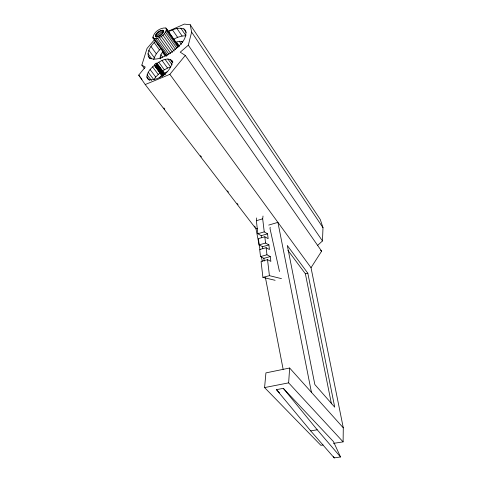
<?xml version="1.0" encoding="UTF-8"?>
<svg xmlns="http://www.w3.org/2000/svg" width="482" height="482" viewBox="0 0 482 482"><rect width="100%" height="100%" fill="white"/><g stroke="black" fill="none" stroke-linecap="round" stroke-linejoin="round"><path stroke-width="0.72" d="M333.472 443.368L343.106 441.874L343.286 427.823L311.023 267.721L169.857 74.336L185.275 55.436L180.238 52.17L188.323 45.188L191.625 32.089L190.233 24.751L184.329 24.1L167.959 31.354M317.331 245.657L322.47 240.952L323 227.691L320.259 219.467L190.233 24.751M343.106 441.874L288.64 382.859L289.646 368.019L265.925 372.887L264.582 387.582L320.873 445.32L323.097 444.976M270.179 227.257L270.028 228.643L279.464 271.511M275.114 280.301L262.907 277.385L261.063 261.437L267.528 259.659L270.866 261.401L270.288 256.569L263.877 258.34L260.509 256.587L259.69 249.525L266.112 247.712L269.438 249.543L268.884 244.904L262.515 246.712L259.153 244.868L258.43 238.614L264.817 236.764L268.137 238.68L267.552 233.83L264.238 231.878L262.684 218.822L263.009 216.044M156.06 63.967C160.379 61.166 166.633 56.948 171.646 60.304L172.345 61.937C170.61 72.053 159.072 80.693 148.89 79.735L147.462 78.656L146.865 76.957C147.143 72.017 150.98 68.197 154.541 65.166M154.336 65.178C157.036 60.148 158.578 66.227 154.336 65.178L162.344 75.993M267.552 233.83L261.226 235.668L257.87 233.746L256.37 220.726L256.713 217.948M155.337 35.945C156.126 32.764 159.699 30.155 162.964 30.258L163.615 31.071C162.85 34.27 159.235 36.909 155.963 36.777L155.337 35.945L156.204 37.162M153.74 59.678C154.746 55.255 157.801 51.574 160.94 48.429M152.945 37.939L153.541 38.584C159.024 39.319 166.194 34.3 166.441 28.631L165.82 28.004C160.331 27.378 153.306 32.288 152.945 37.939L166.224 56.225M149.998 58.665L148.317 56.394C146.992 50.357 151.752 45.085 155.632 41.042M144.558 68.709L141.841 65.1L147.052 48.411L154.24 40.018M160.229 58.858C159.771 55.978 161.488 53.315 163.259 51.2M311.023 267.721L321.633 251.152L185.275 55.436M160.102 72.68L155.698 77.024L153.872 79.723L148.233 72.24M159.488 77.602L161.699 75.114M260.003 249.549L256.002 228.848L145.221 84.549L138.714 75.114L145.269 67.07L141.841 65.1M162.139 71.131L167.525 68.052L170.64 66.998L165.145 59.4M163.994 73.391L167.013 71.818M168.188 31.788C172.954 29.492 178.503 27.046 183.811 28.866L185.672 30.583C187.643 40.066 177.852 47.146 171.357 52.393C165.133 56.147 157.445 61.069 149.962 58.28L148.317 56.394M173.4 39.259L177.623 37.337L182.118 36.042L185.998 35.752L180.828 28.161M145.221 84.549L169.857 74.336M256.37 220.726L262.684 218.822M256.002 228.848L257.418 228.432M268.721 225.082L277.909 222.365L311.444 392.324M257.87 233.746L264.238 231.878M259.153 244.868L265.558 243.036L268.884 244.904M260.509 256.587L266.956 254.791L270.288 256.569M262.907 277.385L269.426 275.662L281.47 278.644M182.811 41.693L179.292 41.253L176.478 41.916L179.491 46.242M287.911 250.339L305.383 273.782L307.829 273.21L334.725 407.169L314.842 384.534L287.296 245.489L307.829 273.21M264.582 387.582L288.64 382.859M276.463 389.667L283.302 388.347L333.417 441.548L340.539 456.972L334.201 457.9L310.685 430.878L276.463 389.667L279.56 392.908M310.685 430.878L317.234 429.799L340.539 456.972M320.566 250.242L321.633 251.152M289.646 368.019L343.286 427.823M283.302 388.347L317.234 429.799M138.714 75.114L141.919 79.289M163.886 107.938L164.802 109.131M200.5 155.68L201.416 156.873M227.498 190.89L228.414 192.083M237.108 203.422L238.024 204.615M254.502 226.1L255.418 227.293M146.865 76.957L149.492 80.416M147.137 74.77L151.493 80.524M150.095 69.535L155.698 77.024M152.577 66.841L158.15 74.342M154.806 65.522L162.368 75.746M154.403 65.365L162.41 76.18M156.536 64.648L164.085 74.885M147.95 53.659L151.716 58.768M156.198 64.931L163.753 75.168M155.831 65.178L163.392 75.409M155.463 65.365L163.018 75.596M155.114 65.486L162.675 75.704M156.957 63.208L165.157 74.355M156.71 63.172L165.133 74.596M157.03 64.04L164.567 74.276M156.819 64.341L164.362 74.583M158.741 62.16L164.266 69.703M148.86 50.279L154.264 57.641M162.018 60.479L167.525 68.052M150.968 46.471L156.337 53.839M160.151 56.984L161.024 58.189M160.892 54.725L162.657 57.159M167.911 58.997L172.134 64.865M162.398 52.225L165.031 55.888M154.132 42.5L159.458 49.881M170.134 59.298L172.243 62.244M154.559 38.873L166.808 55.93M152.812 36.981L154.12 38.801M157.608 43.657L158.915 45.477M161.97 49.724L163.717 52.152M155.439 35.27L156.74 37.096M157.566 38.307L168.923 54.207M171.646 60.304L172.911 62.076M155.933 38.783L167.742 55.261M159.349 37.494L170.688 53.424M156.433 33.613L158.602 36.656M155.813 34.475L157.548 36.909M157.265 32.752L159.855 36.403M159.301 31.234L161.886 34.891M158.241 31.939L160.831 35.596M161.163 36.385L172.472 52.345M160.373 30.679L162.524 33.734M162.874 35.066L174.153 51.05M162.964 30.258L163.826 31.487M162.265 30.179L163.561 32.011M164.362 33.62L175.617 49.622M161.386 30.318L163.103 32.764M165.531 32.161L176.749 48.17M166.441 28.631L178.87 46.465M165.82 28.004L178.665 46.429M166.603 29.577L178.629 46.814M166.296 30.782L177.912 47.405M179.292 41.253L181.419 44.314M181.654 41.247L182.503 42.476M172.435 29.83L177.623 37.337M176.948 28.492L182.118 36.042M188.323 45.188L322.47 240.952M183.811 28.866L186.197 32.39M191.625 32.089L323 227.691M333.58 456.562L334.201 457.9M305.383 273.782L331.441 403.868M261.431 256.942L262.286 261.377M265.431 277.638L283.139 369.302M264.817 236.764L265.558 243.036M266.112 247.712L266.956 254.791M267.528 259.659L269.426 275.662M261.226 235.668L261.467 237.74M262.515 246.712L262.75 248.694M263.877 258.34L264.202 261.093"/></g></svg>
